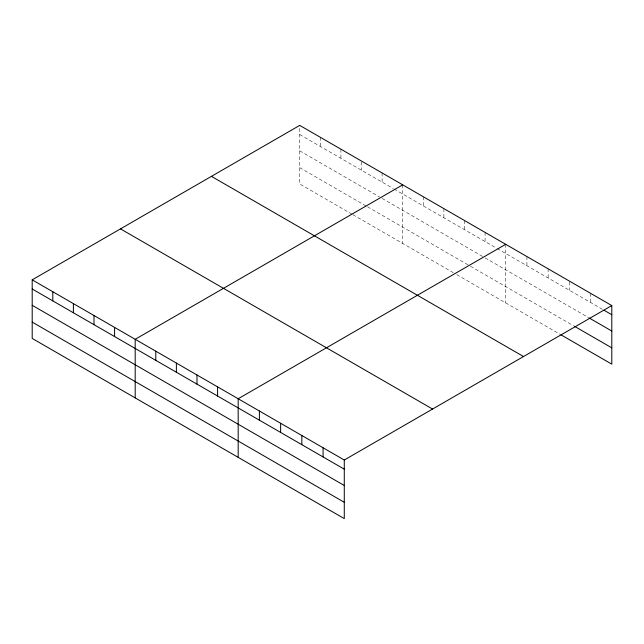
<?xml version="1.0" encoding="UTF-8"?>
<svg xmlns="http://www.w3.org/2000/svg" width="644" height="644" viewBox="0 0 644 644"><rect width="100%" height="100%" fill="white"/><g stroke="black" fill="none" stroke-linecap="round" stroke-linejoin="round"><path stroke-width="0.48" stroke-dasharray="3.22 2.42" d="M299.718 134.548L393.267 188.555M394.12 189.054L496.25 248.012M497.112 248.512L602.462 309.337M299.718 150.857L379.533 196.943M382.109 198.424L484.232 257.391M485.093 257.89L588.028 317.315M299.718 167.665L366.661 206.313M367.515 206.813L469.645 265.779M470.506 266.27L573.603 325.792M352.067 214.202L299.718 183.983L299.718 125.387M352.928 214.702L453.336 272.678M456.773 274.658L560.022 334.268M590.58 293.318L590.58 302.471M569.36 281.983L569.36 290.219M548.133 268.814L548.133 277.967M526.913 256.562L526.913 265.714M505.693 244.309L505.693 302.897M485.093 232.42L485.093 241.572M464.493 220.522L464.493 229.683M443.901 208.632L443.901 217.793M423.301 196.742L423.301 205.895M402.701 184.852L402.701 243.44M382.109 172.954L382.109 182.115M361.509 161.982L361.509 170.225M340.909 149.175L340.909 158.327M320.31 137.285L320.31 146.438"/><path stroke-width="0.97" d="M344.282 485.487L344.282 460.017L32.2 279.842L32.2 338.43L344.282 518.613L344.282 485.487L32.2 305.304M560.868 334.759L611.8 364.158L611.8 305.57L299.718 125.387L32.2 279.842M402.701 184.852L135.192 339.299L135.192 397.887M505.693 244.309L238.175 398.757L238.175 457.353M344.282 460.017L611.8 305.57M604.161 310.311L611.8 314.723M588.882 317.806L611.8 331.04M574.448 326.283L611.8 347.849M211.433 176.359L523.524 356.534M120.476 228.87L432.567 409.053M32.2 288.995L344.282 469.178M32.2 322.113L344.282 502.296M323.063 447.765L323.063 456.926M301.843 435.513L301.843 444.674M280.623 423.261L280.623 432.422M259.395 411.009L259.395 420.17M217.575 386.867L217.575 396.02M196.983 374.977L196.983 384.13M176.384 363.079L176.384 372.24M155.784 351.189L155.784 360.342M114.592 327.41L114.592 336.562M93.992 315.512L93.992 324.673M73.392 303.622L73.392 312.775M52.8 291.732L52.8 300.885"/></g></svg>
